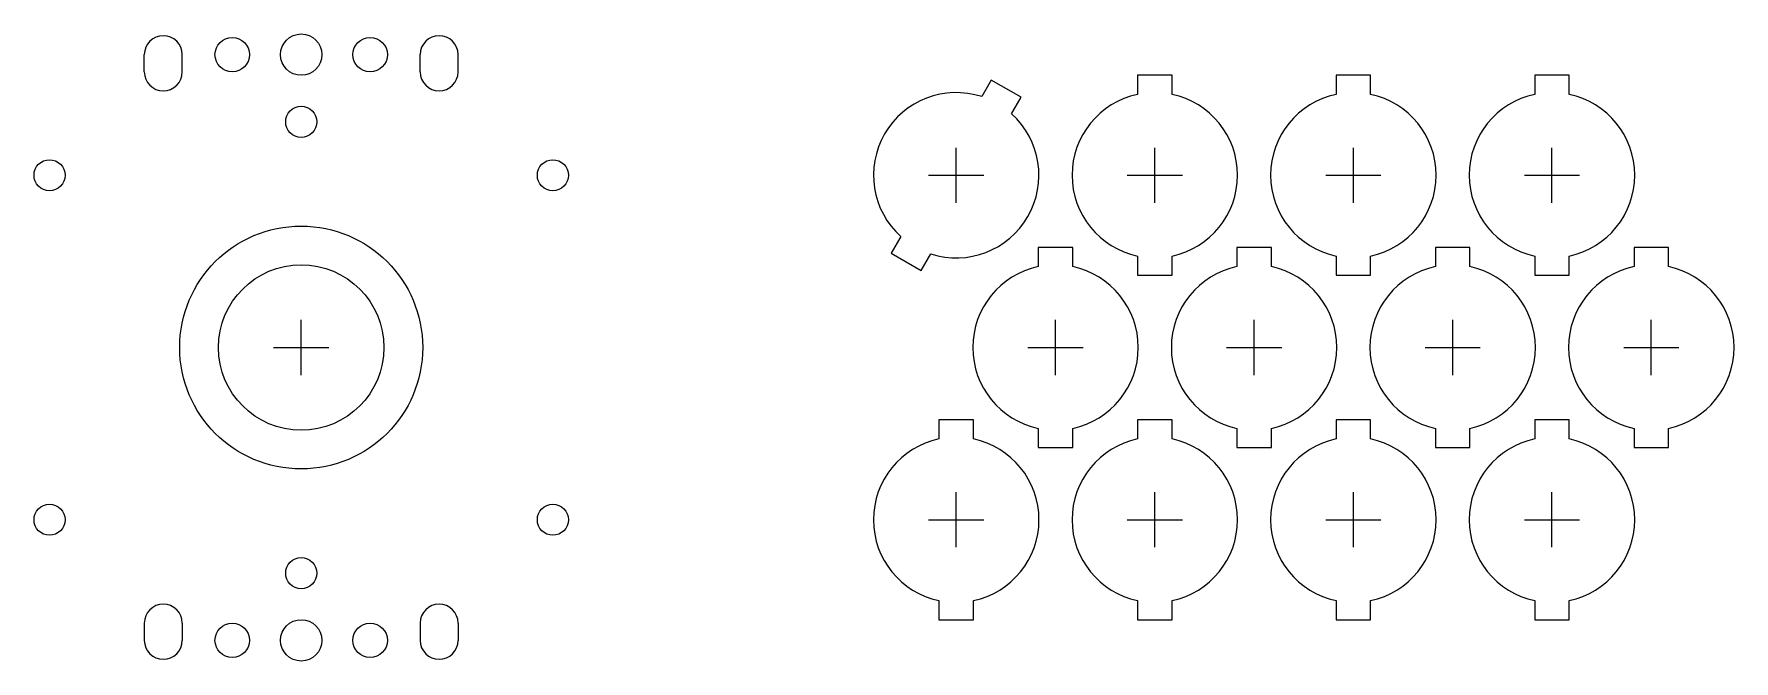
# Model space of a CAD drawing. Header units: millimetres. Extents: x -39 to 208, y -46 to 46.
import ezdxf

# ---------------------------------------------------------------- set-up
doc = ezdxf.new("R2010")
doc.units = ezdxf.units.MM
for name, color, linetype in [('BUTTONS', 1, 'Continuous'), ('GL_PLATE_HOLES', 2, 'Continuous'), ('JOYSTICK_BORE_24', 5, 'Continuous'), ('JOYSTICK_BORE_35.25', 3, 'Continuous'), ('REFERENCE', 8, 'Continuous')]:
    doc.layers.add(name, color=color, linetype=linetype)

msp = doc.modelspace()

# ---------------------------------------------------------------- linework, layer by layer
at = {"layer": 'BUTTONS'}
for points in [[(121.3, 36.74, 0.809427), (121.3, 13.26), (121.3, 10.5), (126.3, 10.5), (126.3, 13.26, 0.809427), (126.3, 36.74), (126.3, 39.5), (121.3, 39.5)], [(150.1, 36.74, 0.809427), (150.1, 13.26), (150.1, 10.5), (155.1, 10.5), (155.1, 13.26, 0.809427), (155.1, 36.74), (155.1, 39.5), (150.1, 39.5)], [(178.9, 36.74, 0.809427), (178.9, 13.26), (178.9, 10.5), (183.9, 10.5), (183.9, 13.26, 0.809427), (183.9, 36.74), (183.9, 39.5), (178.9, 39.5)], [(98.7, 36.41, 0.809427), (86.97, 16.09), (85.58, 13.69), (89.92, 11.19), (91.3, 13.59, 0.809427), (103.03, 33.91), (104.42, 36.31), (100.08, 38.81)], [(106.9, 11.74, 0.809427), (106.9, -11.74), (106.9, -14.5), (111.9, -14.5), (111.9, -11.74, 0.809427), (111.9, 11.74), (111.9, 14.5), (106.9, 14.5)], [(135.7, 11.74, 0.809427), (135.7, -11.74), (135.7, -14.5), (140.7, -14.5), (140.7, -11.74, 0.809427), (140.7, 11.74), (140.7, 14.5), (135.7, 14.5)], [(164.5, 11.74, 0.809427), (164.5, -11.74), (164.5, -14.5), (169.5, -14.5), (169.5, -11.74, 0.809427), (169.5, 11.74), (169.5, 14.5), (164.5, 14.5)], [(193.3, 11.74, 0.809427), (193.3, -11.74), (193.3, -14.5), (198.3, -14.5), (198.3, -11.74, 0.809427), (198.3, 11.74), (198.3, 14.5), (193.3, 14.5)], [(92.5, -13.26, 0.809427), (92.5, -36.74), (92.5, -39.5), (97.5, -39.5), (97.5, -36.74, 0.809427), (97.5, -13.26), (97.5, -10.5), (92.5, -10.5)], [(121.3, -13.26, 0.809427), (121.3, -36.74), (121.3, -39.5), (126.3, -39.5), (126.3, -36.74, 0.809427), (126.3, -13.26), (126.3, -10.5), (121.3, -10.5)], [(150.1, -13.26, 0.809427), (150.1, -36.74), (150.1, -39.5), (155.1, -39.5), (155.1, -36.74, 0.809427), (155.1, -13.26), (155.1, -10.5), (150.1, -10.5)], [(178.9, -13.26, 0.809427), (178.9, -36.74), (178.9, -39.5), (183.9, -39.5), (183.9, -36.74, 0.809427), (183.9, -13.26), (183.9, -10.5), (178.9, -10.5)]]:
    msp.add_lwpolyline(points, format="xyb", close=True, dxfattribs=at)
at = {"layer": 'GL_PLATE_HOLES'}
for p, q in [((-22.75, 40), (-22.75, 42.5)), ((-17.25, 40), (-17.25, 42.5)), ((17.25, 40), (17.25, 42.5)), ((22.75, 40), (22.75, 42.5)), ((-22.75, -40), (-22.75, -42.5)), ((-17.25, -40), (-17.25, -42.5)), ((17.25, -40), (17.25, -42.5)), ((22.75, -40), (22.75, -42.5))]:
    msp.add_line(p, q, dxfattribs=at)
for centre, radius in [((-10, 42.5), 2.5), ((0, 42.5), 3), ((10, 42.5), 2.5), ((0, 32.75), 2.25), ((-36.5, 25), 2.25), ((36.5, 25), 2.25), ((-36.5, -25), 2.25), ((36.5, -25), 2.25), ((0, -32.75), 2.25), ((-10, -42.5), 2.5), ((0, -42.5), 3), ((10, -42.5), 2.5)]:
    msp.add_circle(centre, radius, dxfattribs=at)
for centre, start, end in [((-20, 42.5), 0, 180), ((20, 42.5), 0, 180), ((-20, 40), 180, 360), ((20, 40), 180, 360), ((-20, -40), 0, 180), ((20, -40), 0, 180), ((-20, -42.5), -180, 0), ((20, -42.5), -180, 0)]:
    msp.add_arc(centre, 2.75, start, end, dxfattribs=at)
at = {"layer": 'JOYSTICK_BORE_24'}
msp.add_circle((0, 0), 12, dxfattribs=at)
at = {"layer": 'JOYSTICK_BORE_35.25'}
msp.add_circle((0, 0), 17.62, dxfattribs=at)
at = {"layer": 'REFERENCE'}
for p, q in [((95, 21), (95, 29)), ((123.8, 21), (123.8, 29)), ((152.6, 21), (152.6, 29)), ((181.4, 21), (181.4, 29)), ((91, 25), (99, 25)), ((119.8, 25), (127.8, 25)), ((148.6, 25), (156.6, 25)), ((177.4, 25), (185.4, 25)), ((0, -4), (0, 4)), ((109.4, -4), (109.4, 4)), ((138.2, -4), (138.2, 4)), ((167, -4), (167, 4)), ((195.8, -4), (195.8, 4)), ((-4, 0), (4, 0)), ((105.4, 0), (113.4, 0)), ((134.2, 0), (142.2, 0)), ((163, 0), (171, 0)), ((191.8, 0), (199.8, 0)), ((95, -29), (95, -21)), ((123.8, -29), (123.8, -21)), ((152.6, -29), (152.6, -21)), ((181.4, -29), (181.4, -21)), ((91, -25), (99, -25)), ((119.8, -25), (127.8, -25)), ((148.6, -25), (156.6, -25)), ((177.4, -25), (185.4, -25))]:
    msp.add_line(p, q, dxfattribs=at)

doc.saveas('drawing.dxf')
